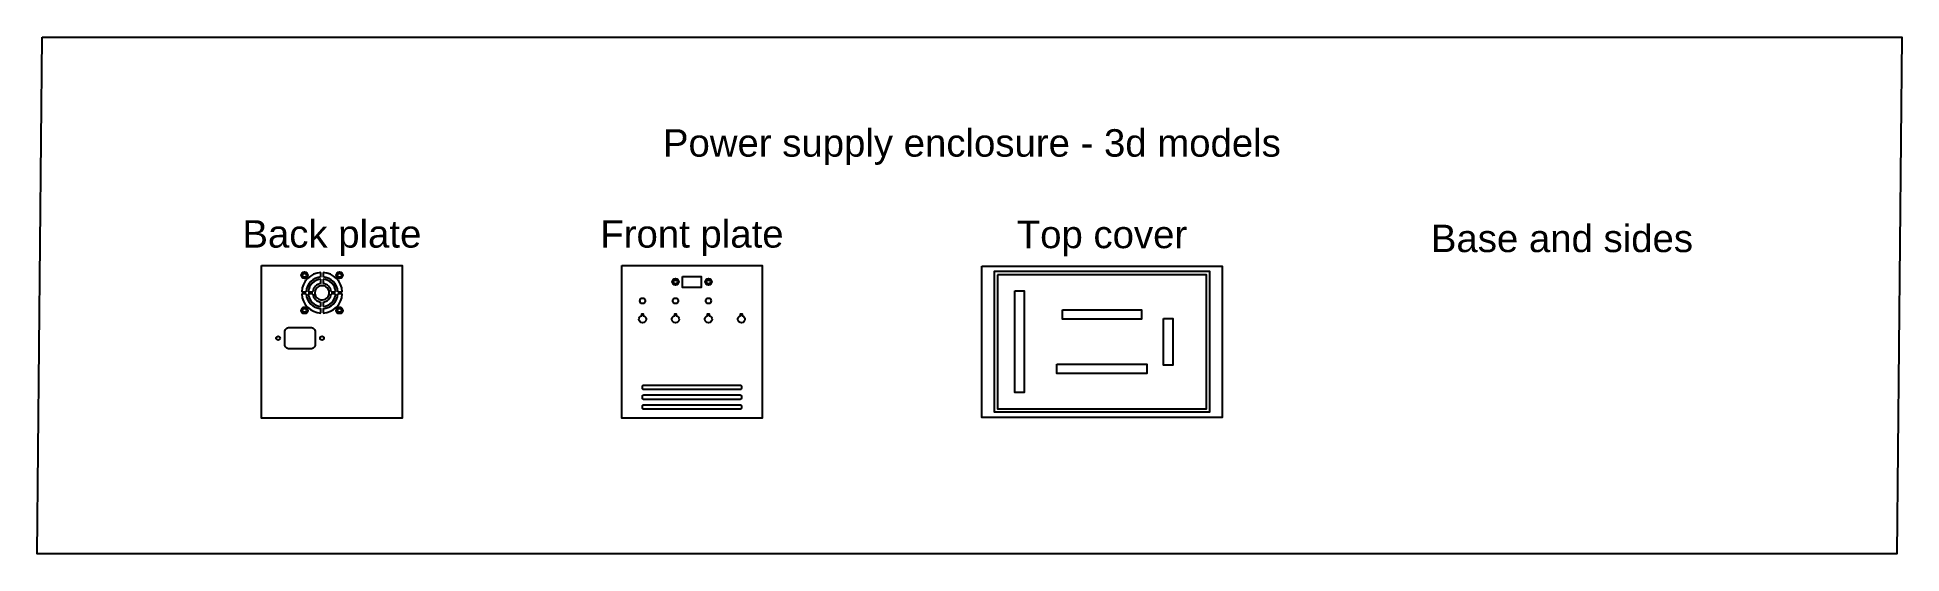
# Model space of a CAD drawing. Header units: millimetres. Extents: x 2249 to 3947, y 1773 to 2244.
import ezdxf

# ---------------------------------------------------------------- set-up
doc = ezdxf.new("R2010")
doc.units = ezdxf.units.MM
doc.styles.get("Standard").update_dxf_attribs({"font": 'arial.ttf'})

msp = doc.modelspace()

# ---------------------------------------------------------------- linework, layer by layer
for points in [[(2252.9, 2243.7), (3946.9, 2243.7), (3942.5, 1773.1), (2248.5, 1773.1)], [(2452.9, 2035.8), (2580.9, 2035.8), (2580.9, 1896.8), (2452.9, 1896.8)]]:
    msp.add_lwpolyline(points, close=True)
for points in [[(2506.9, 2025.4), (2506.9, 2029.4)], [(2506.9, 2019.4), (2506.9, 2023.4)], [(2508.9, 2029.4), (2508.9, 2025.4)], [(2508.9, 2023.4), (2508.9, 2019.4)], [(2489.4, 2011.9), (2493.4, 2011.9)], [(2493.4, 2009.9), (2489.4, 2009.9)], [(2495.4, 2011.9), (2499.4, 2011.9)], [(2499.4, 2009.9), (2495.4, 2009.9)], [(2516.3, 2011.9), (2520.3, 2011.9)], [(2520.3, 2009.9), (2516.3, 2009.9)], [(2522.4, 2011.9), (2526.4, 2011.9)], [(2526.4, 2009.9), (2522.4, 2009.9)], [(2506.9, 1998.5), (2506.9, 2002.5)], [(2506.9, 1992.5), (2506.9, 1996.5)], [(2508.9, 2002.5), (2508.9, 1998.5)], [(2508.9, 1996.5), (2508.9, 1992.5)]]:
    msp.add_lwpolyline(points)
for points, elevation in [([(2780.9, 2035.8), (2908.9, 2035.8), (2908.9, 1896.8), (2780.9, 1896.8)], 4), ([(2836.4, 2025.8), (2853.4, 2025.8), (2853.4, 2015.8), (2836.4, 2015.8)], 4), ([(3108.9, 2035.3), (3327.9, 2035.3), (3327.9, 1897.3), (3108.9, 1897.3)], 8), ([(3120.1, 2027.3), (3120.1, 1905.3), (3120.1, 1902.3), (3316.7, 1902.3), (3316.7, 1905.3), (3316.7, 2027.3), (3316.7, 2030.3), (3120.1, 2030.3)], 11), ([(3123.1, 2027.3), (3123.1, 1905.3), (3313.7, 1905.3), (3313.7, 2027.3)], 11), ([(3138.9, 2012.6), (3147.4, 2012.6), (3147.4, 1920.1), (3138.9, 1920.1)], 8), ([(3182.4, 1995.3), (3254.4, 1995.3), (3254.4, 1986.8), (3182.4, 1986.8)], 8), ([(3274.4, 1987.6), (3282.9, 1987.6), (3282.9, 1945.1), (3274.4, 1945.1)], 8), ([(3177.4, 1945.8), (3259.4, 1945.8), (3259.4, 1937.3), (3177.4, 1937.3)], 8)]:
    msp.add_lwpolyline(points, close=True, dxfattribs=dict(elevation=elevation))
at = {"elevation": 4}
for points in [[(2799.2, 1990), (2799.2, 1990.1), (2799.2, 1991.7), (2800.6, 1991.7), (2800.6, 1990.1), (2800.6, 1990, -9.32129)], [(2829.2, 1990), (2829.2, 1990.1), (2829.2, 1991.7), (2830.6, 1991.7), (2830.6, 1990.1), (2830.6, 1990, -9.32129)], [(2859.2, 1990), (2859.2, 1990.1), (2859.2, 1991.7), (2860.6, 1991.7), (2860.6, 1990.1), (2860.6, 1990, -9.32129)], [(2889.2, 1990), (2889.2, 1990.1), (2889.2, 1991.7), (2890.6, 1991.7), (2890.6, 1990.1), (2890.6, 1990, -9.32129)], [(2800.9, 1926.8), (2888.9, 1926.8, -0.414214), (2889.9, 1925.8), (2889.9, 1923.8, -0.414214), (2888.9, 1922.8), (2800.9, 1922.8, -0.414214), (2799.9, 1923.8), (2799.9, 1925.8, -0.414214)], [(2800.9, 1917.8), (2888.9, 1917.8, -0.414214), (2889.9, 1916.8), (2889.9, 1914.8, -0.414214), (2888.9, 1913.8), (2800.9, 1913.8, -0.414214), (2799.9, 1914.8), (2799.9, 1916.8, -0.414214)], [(2800.9, 1908.8), (2888.9, 1908.8, -0.414214), (2889.9, 1907.8), (2889.9, 1905.8, -0.414214), (2888.9, 1904.8), (2800.9, 1904.8, -0.414214), (2799.9, 1905.8), (2799.9, 1907.8, -0.414214)]]:
    msp.add_lwpolyline(points, format="xyb", close=True, dxfattribs=at)
msp.add_lwpolyline([(2478.1, 1979.3), (2497.6, 1979.3, -0.414214), (2501.6, 1975.3), (2501.6, 1963.8, -0.414214), (2497.6, 1959.8), (2478.1, 1959.8, -0.414214), (2474.1, 1963.8), (2474.1, 1975.3, -0.414214)], format="xyb", close=True)
for centre, radius in [((2491.9, 2026.9), 3), ((2491.9, 2026.9), 1.75), ((2523.9, 2026.9), 3), ((2523.9, 2026.9), 1.75), ((2829.9, 2020.8, 4), 3), ((2829.9, 2020.8, 4), 1.75), ((2859.9, 2020.8, 4), 3), ((2859.9, 2020.8, 4), 1.75), ((2799.9, 2003.6, 4), 2.5), ((2829.9, 2003.6, 4), 2.5), ((2859.9, 2003.6, 4), 2.5), ((2491.9, 1994.9), 3), ((2491.9, 1994.9), 1.75), ((2523.9, 1994.9), 3), ((2523.9, 1994.9), 1.75), ((2467.9, 1969.6), 1.75), ((2507.9, 1969.6), 1.75)]:
    msp.add_circle(centre, radius)
for radius, start, end in [(18.5, 93.0986, 176.9014), (14.5, 93.9546, 176.0454), (12.5, 94.5886, 175.4114), (18.5, 3.0986, 86.9014), (14.5, 3.9546, 86.0454), (12.5, 4.5886, 85.4114), (18.5, 183.0986, 266.9014), (14.5, 183.9546, 266.0454), (12.5, 184.5886, 265.4114), (8.5, 96.7563, 173.2437), (8.5, 186.7563, 263.2437), (6.5, 98.8499, 188.8499), (6.5, 188.8499, 261.1501), (6.5, 8.8499, 98.8499), (6.5, 261.1501, 8.8499), (8.5, 6.7563, 83.2437), (18.5, 273.0986, 356.9014), (14.5, 273.9546, 356.0454), (12.5, 274.5886, 355.4114), (8.5, 276.7563, 353.2437)]:
    msp.add_arc((2507.9, 2010.9), radius, start, end)

# ---------------------------------------------------------------- texts
at = {"char_height": 25, "attachment_point": 5}
for s, insert in [('\\pxqc;Power supply enclosure - 3d models', (3099.9, 2143.7)), ('\\pxqc;Back plate', (2516.9, 2060.8)), ('\\pxqc;Front plate', (2844.9, 2060.8, 4)), ('\\pxqc;Top cover', (3218.4, 2060.3, 8)), ('\\pxqc;Base and sides', (3637.4, 2060.3, 12))]:
    msp.add_mtext_dynamic_manual_height_columns(s, width=1091.755, gutter_width=12.5, heights=[0], dxfattribs=dict(at, insert=insert))

doc.saveas('drawing.dxf')
